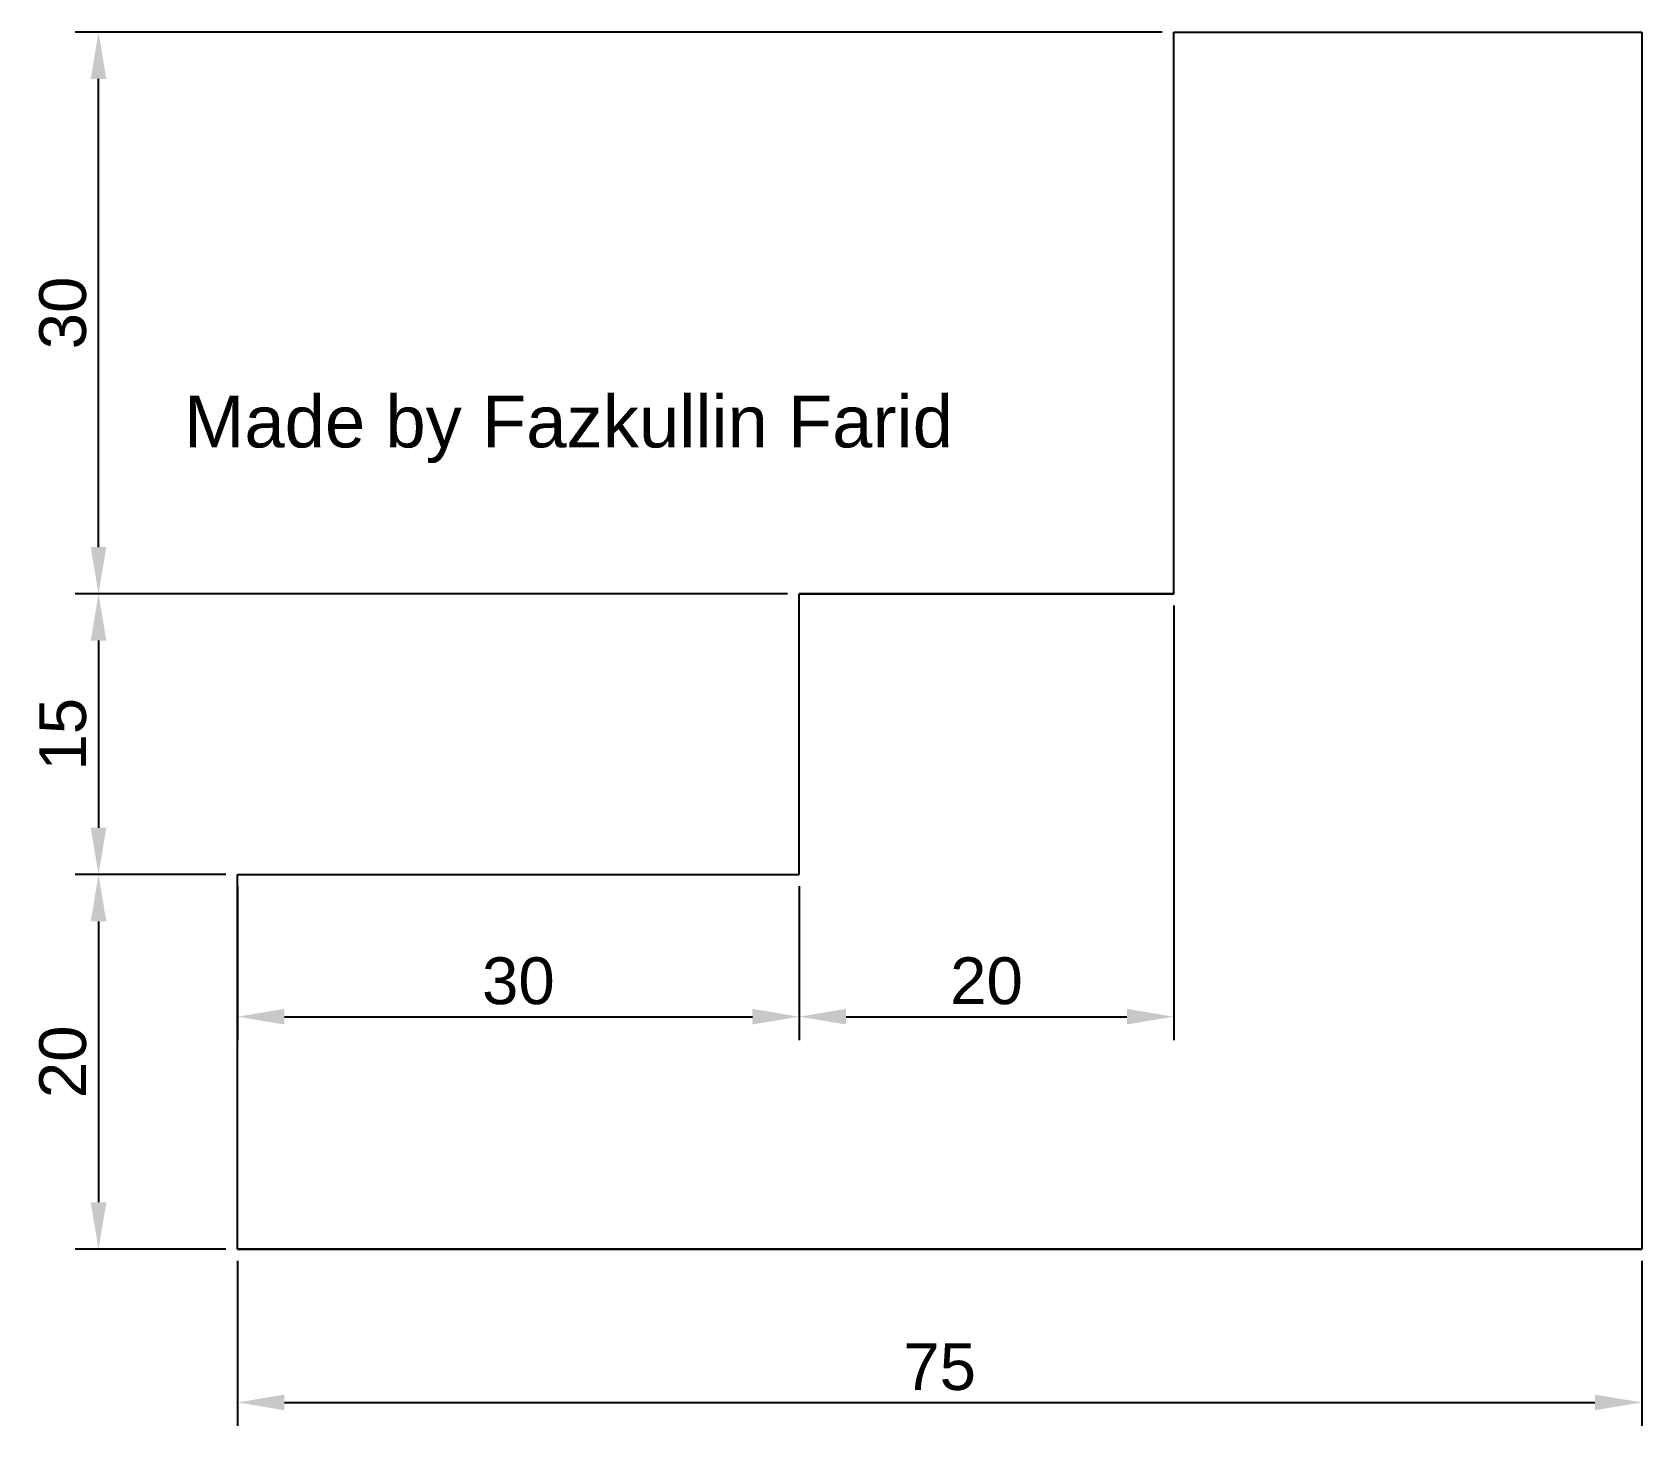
# Model space of a CAD drawing. Header units: millimetres. Extents: x 49.6 to 135.6, y 50 to 124.4.
import ezdxf

# ---------------------------------------------------------------- set-up
doc = ezdxf.new("R2010")
doc.units = ezdxf.units.MM
doc.styles.get("Standard").update_dxf_attribs({"font": 'Arial.ttf'})
doc.dimstyles.new('ISO-25', dxfattribs={"dimtxt": 2.5, "dimasz": 2.5, "dimexe": 1.25, "dimexo": 0.625, "dimtad": 1, "dimtxsty": 'Standard', "dimcen": 2.5, "dimadec": 0, "dimazin": 0, "dimtfac": 1, "dimtmove": 0, "dimatfit": 3, "dimfxl": 1, "dimarcsym": 0})

# ---------------------------------------------------------------- blocks, each defined once
blk = doc.blocks.new('*D1')
at = {"color": 0, "lineweight": -2, "transparency": 16777216}
for p, q in [((59.979, 79.442), (51.93, 79.442)), ((53.18, 76.942), (53.18, 61.942)), ((59.979, 59.442), (51.93, 59.442))]:
    blk.add_line(p, q, dxfattribs=at)
at = {"color": 0, "transparency": 16777216}
for points in [[(52.763, 76.942), (53.596, 76.942), (53.18, 79.442)], [(52.763, 61.942), (53.596, 61.942), (53.18, 59.442)]]:
    blk.add_solid(points, dxfattribs=at)
at = {"layer": 'Defpoints', "color": 0, "transparency": 16777216}
for p in [(60.604, 79.442), (53.18, 59.442), (60.604, 59.442)]:
    blk.add_point(p, dxfattribs=at)
at = {"color": 0, "transparency": 16777216, "insert": (51.278, 69.442), "char_height": 2.5, "attachment_point": 5, "rotation": 90}
blk.add_mtext('20', dxfattribs=at)
blk = doc.blocks.new('*D2')
at = {"color": 0, "lineweight": -2, "transparency": 16777216}
for p, q in [((89.979, 94.442), (51.93, 94.442)), ((53.18, 91.942), (53.18, 81.942)), ((59.31, 79.442), (51.93, 79.442))]:
    blk.add_line(p, q, dxfattribs=at)
at = {"color": 0, "transparency": 16777216}
for points in [[(52.763, 91.942), (53.596, 91.942), (53.18, 94.442)], [(52.763, 81.942), (53.596, 81.942), (53.18, 79.442)]]:
    blk.add_solid(points, dxfattribs=at)
at = {"layer": 'Defpoints', "color": 0, "transparency": 16777216}
for p in [(90.604, 94.442), (53.18, 79.442), (59.935, 79.442)]:
    blk.add_point(p, dxfattribs=at)
at = {"color": 0, "transparency": 16777216, "insert": (51.278, 86.942), "char_height": 2.5, "attachment_point": 5, "rotation": 90}
blk.add_mtext('15', dxfattribs=at)
blk = doc.blocks.new('*D3')
at = {"color": 0, "lineweight": -2, "transparency": 16777216}
for p, q in [((109.979, 124.442), (51.93, 124.442)), ((53.18, 96.942), (53.18, 121.942)), ((89.979, 94.442), (51.93, 94.442))]:
    blk.add_line(p, q, dxfattribs=at)
at = {"color": 0, "transparency": 16777216}
for points in [[(52.763, 121.942), (53.596, 121.942), (53.18, 124.442)], [(52.763, 96.942), (53.596, 96.942), (53.18, 94.442)]]:
    blk.add_solid(points, dxfattribs=at)
at = {"layer": 'Defpoints', "color": 0, "transparency": 16777216}
for p in [(53.18, 124.442), (110.604, 124.442), (90.604, 94.442)]:
    blk.add_point(p, dxfattribs=at)
at = {"color": 0, "transparency": 16777216, "insert": (51.277, 109.442), "char_height": 2.5, "attachment_point": 5, "rotation": 90}
blk.add_mtext('30', dxfattribs=at)
blk = doc.blocks.new('*D4')
at = {"color": 0, "lineweight": -2, "transparency": 16777216}
for p, q in [((60.604, 78.817), (60.604, 70.604)), ((90.604, 78.817), (90.604, 70.604)), ((63.104, 71.854), (88.104, 71.854))]:
    blk.add_line(p, q, dxfattribs=at)
at = {"color": 0, "transparency": 16777216}
for points in [[(63.104, 72.271), (63.104, 71.437), (60.604, 71.854)], [(88.104, 72.271), (88.104, 71.437), (90.604, 71.854)]]:
    blk.add_solid(points, dxfattribs=at)
at = {"layer": 'Defpoints', "color": 0, "transparency": 16777216}
for p in [(60.604, 79.442), (90.604, 79.442), (90.604, 71.854)]:
    blk.add_point(p, dxfattribs=at)
at = {"color": 0, "transparency": 16777216, "insert": (75.604, 73.756), "char_height": 2.5, "attachment_point": 5}
blk.add_mtext('30', dxfattribs=at)
blk = doc.blocks.new('*D5')
at = {"color": 0, "lineweight": -2, "transparency": 16777216}
for p, q in [((110.604, 93.817), (110.604, 70.604)), ((90.604, 78.817), (90.604, 70.604)), ((93.104, 71.854), (108.104, 71.854))]:
    blk.add_line(p, q, dxfattribs=at)
at = {"color": 0, "transparency": 16777216}
for points in [[(93.104, 72.271), (93.104, 71.437), (90.604, 71.854)], [(108.104, 72.271), (108.104, 71.437), (110.604, 71.854)]]:
    blk.add_solid(points, dxfattribs=at)
at = {"layer": 'Defpoints', "color": 0, "transparency": 16777216}
for p in [(110.604, 94.442), (90.604, 79.442), (110.604, 71.854)]:
    blk.add_point(p, dxfattribs=at)
at = {"color": 0, "transparency": 16777216, "insert": (100.604, 73.756), "char_height": 2.5, "attachment_point": 5}
blk.add_mtext('20', dxfattribs=at)
blk = doc.blocks.new('*D6')
at = {"color": 0, "lineweight": -2, "transparency": 16777216}
for p, q in [((60.604, 58.817), (60.604, 50)), ((135.604, 58.817), (135.604, 50)), ((63.104, 51.25), (133.104, 51.25))]:
    blk.add_line(p, q, dxfattribs=at)
at = {"color": 0, "transparency": 16777216}
for points in [[(63.104, 51.667), (63.104, 50.833), (60.604, 51.25)], [(133.104, 51.667), (133.104, 50.833), (135.604, 51.25)]]:
    blk.add_solid(points, dxfattribs=at)
at = {"layer": 'Defpoints', "color": 0, "transparency": 16777216}
for p in [(60.604, 59.442), (135.604, 59.442), (135.604, 51.25)]:
    blk.add_point(p, dxfattribs=at)
at = {"color": 0, "transparency": 16777216, "insert": (98.104, 53.146), "char_height": 2.5, "attachment_point": 5}
blk.add_mtext('75', dxfattribs=at)

msp = doc.modelspace()

# ---------------------------------------------------------------- linework, layer by layer
for p, q in [((110.604, 94.442), (110.604, 124.442)), ((135.604, 124.442), (135.604, 59.442)), ((90.604, 79.442), (90.604, 94.442)), ((60.604, 59.442), (60.604, 79.442)), ((60.604, 79.442), (90.604, 79.442)), ((60.604, 59.442), (135.604, 59.442)), ((135.604, 59.442), (60.604, 59.442))]:
    msp.add_line(p, q)
at = {"linetype": 'Continuous'}
msp.add_line((110.604, 124.442), (135.604, 124.442), dxfattribs=at)
at = {"linetype": 'ByBlock', "lineweight": 30, "transparency": 33554687}
msp.add_line((90.604, 94.442), (110.604, 94.442), dxfattribs=at)

# ---------------------------------------------------------------- texts
msp.add_text('Made by Fazkullin Farid', height=2.76979).set_placement((57.746, 102.261))

# ---------------------------------------------------------------- dimensions: what is measured, and where the dimension line sits
for base, p1, p2, picture, middle in [((53.18, 124.442), (90.604, 94.442), (110.604, 124.442), '*D3', (51.277, 109.442)), ((53.18, 79.442), (90.604, 94.442), (59.935, 79.442), '*D2', (51.278, 86.942)), ((53.18, 59.442), (60.604, 79.442), (60.604, 59.442), '*D1', (51.278, 69.442))]:
    dim = msp.add_linear_dim(base=base, p1=p1, p2=p2, angle=90, dimstyle='ISO-25')
    dim.commit()
    dim.dimension.update_dxf_attribs({"geometry": picture, "text_midpoint": middle})
for base, p1, p2, picture, middle in [((110.604, 71.854), (90.604, 79.442), (110.604, 94.442), '*D5', (100.604, 73.756)), ((90.604, 71.854), (60.604, 79.442), (90.604, 79.442), '*D4', (75.604, 73.756)), ((135.604, 51.25), (60.604, 59.442), (135.604, 59.442), '*D6', (98.104, 53.146))]:
    dim = msp.add_linear_dim(base=base, p1=p1, p2=p2, dimstyle='ISO-25')
    dim.commit()
    dim.dimension.update_dxf_attribs({"geometry": picture, "text_midpoint": middle})

doc.saveas('drawing.dxf')
